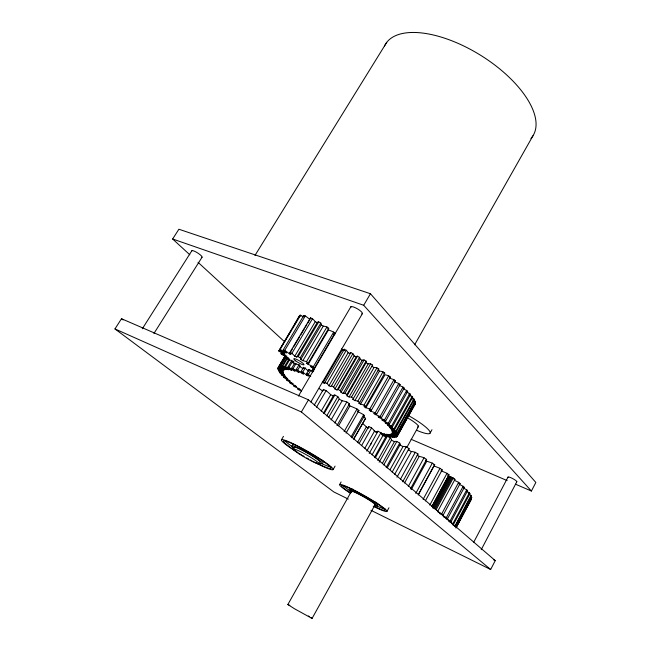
<?xml version="1.0" encoding="UTF-8"?>
<svg xmlns="http://www.w3.org/2000/svg" width="651" height="651" viewBox="0 0 651 651"><rect width="100%" height="100%" fill="white"/><g stroke="black" fill="none" stroke-linecap="round" stroke-linejoin="round"><path stroke-width="0.98" d="M351.532 491.139L287.864 604.519L294.521 608.775L312.065 618.45L374.96 504.973M415.354 402.945L397.558 435.218A18.586 3.035 29.4 0 1 392.154 432.476L392.838 433.273A17.927 2.824 29.4 0 1 397.411 436.056L397.2 436.349A18.472 2.995 29.4 0 1 391.764 433.468L392.236 434.152A17.821 2.791 29.4 0 1 396.605 436.919L415.354 402.945A17.902 3.442 29.3 0 0 414.052 402.139M296.718 357.155L317.192 322.636L315.23 321.724A19.416 4.118 30.9 0 0 312.472 318.721L310.511 317.818L289.907 352.427L291.868 353.371A19.579 3.426 30.7 0 1 294.757 356.211L296.726 356.984A19.66 3.483 30.3 0 1 298.142 356.618L318.73 321.887L320.788 323.099A19.571 4.191 30.9 0 1 321.179 324.979L300.746 359.515L303.13 360.735A19.506 3.426 30.3 0 1 306.458 361.687L308.281 362.957L328.739 328.259L326.948 326.965A19.343 4.118 30.4 0 0 323.555 326.175L321.179 324.979M456.082 527.22L471.715 497.413A25.015 3.483 28.7 0 0 470.803 496.868M317.192 322.636L317.216 322.44A19.497 4.183 30.4 0 1 318.73 321.887M382.585 462.959L394.482 441.565A27.082 4.158 29.1 0 1 396.825 441.476L399.706 443.128A27.017 4.166 29.5 0 1 399.974 444.918L387.182 467.923M337.015 390.112L356.178 357L354.111 355.894A19.066 3.898 30.3 0 0 352.875 353.705L350.84 352.614A19.131 3.939 29.9 0 0 350.083 353.542L348.13 352.752A19.009 3.873 30.4 0 0 346.283 350.271L344.273 349.253L324.947 382.422L326.965 383.472A19.164 3.222 30.3 0 1 328.934 385.783L330.879 386.621A19.286 3.271 29.9 0 1 331.53 385.864L333.581 386.979A19.213 3.247 30.2 0 1 334.94 388.989L336.998 389.941A19.261 3.271 29.8 0 1 338.203 389.51L340.253 390.673A19.253 3.263 30.1 0 1 340.986 392.358L343.126 393.407A19.229 3.255 29.8 0 1 344.875 393.31L346.902 394.506A19.286 3.271 30.1 0 1 346.991 395.849L349.188 396.98A19.188 3.239 29.7 0 1 351.45 397.216L353.436 398.436A19.294 3.279 30 0 1 352.875 399.413L355.104 400.609A19.131 3.222 29.6 0 1 357.855 401.179L359.759 402.399L378.809 369.068L376.929 367.839A18.977 3.873 29.6 0 0 374.105 367.433L354.885 400.642M343.069 393.538L362.257 360.231A19.074 3.914 29.7 0 1 364.088 359.97L366.106 361.159A19.131 3.93 30.1 0 1 366.074 362.688L346.991 395.849M370.956 510.303L490.651 569.495L495.256 560.625L308.476 399.82L121.501 318.721L114.958 328.926L333.784 491.92L348.293 499.089M515.551 484.214L531.403 491.033L535.846 482.472L370.452 293.739L178.895 229.233L172.637 238.998L189.815 254.777M481.227 549.696L516.837 481.74M281.509 362.843L277.92 368.865A17.854 2.783 30.5 0 1 283.209 371.656L282.501 370.834A18.513 2.995 30.5 0 1 277.961 367.97L278.123 367.652A17.959 2.816 30.5 0 1 283.519 370.631L283.022 369.906A18.619 3.027 30.5 0 1 278.612 367.009L285.35 355.706M473.741 542.185L508.016 477.11M455.049 526.513L471.283 496.038L471.015 495.387A25.234 3.54 28.7 0 0 469.094 494.296M457.287 524.38L458.214 522.631M467.076 506.006L468.94 502.507M456.058 526.814L471.715 497.413M456.172 527.416L471.487 498.91L455.969 528.051M466.734 489.812L467.597 490.773L451.037 521.752L450.126 520.865L466.734 489.812A25.666 3.662 28.7 0 0 463.748 488.242M469.355 492.848L469.924 493.661L453.527 524.389L452.909 523.656L469.355 492.848A25.454 3.605 28.7 0 0 466.401 491.236M454.886 526.228L471.015 495.387M441.166 514.233A27.057 3.174 29.1 0 0 443.209 515.014L460.086 483.595L458.646 482.35A26.081 3.792 28.7 0 0 454.764 480.487M463.154 486.297L464.309 487.412L447.595 518.619L446.391 517.578L463.154 486.297A25.877 3.727 28.7 0 0 459.199 484.32M453.251 478.005L454.959 479.364L437.928 510.97L436.17 509.668L453.251 478.005L447.725 475.539M443.209 515.014L441.72 513.834L458.646 482.35M429.782 505.135L447.009 473.318A26.439 3.906 28.8 0 0 440.996 470.828M431.792 506.551L448.978 474.774L447.009 473.318M432.004 506.584L448.596 475.905M432.419 507.87L449.491 476.288M433.33 508.293L450.402 476.695M434.258 508.732L451.33 477.118M452.282 477.549L435.202 509.196L436.17 509.668M423.109 499.39L440.003 468.329L442.2 469.884L425.355 500.904M418.447 494.239L433.826 466.051L434.42 466.214A26.601 3.963 28.8 0 1 440.003 468.329M418.219 494.972L434.713 464.741L432.313 463.121A26.74 4.012 28.8 0 0 427.251 461.404L425.445 460.469M410.488 488.836L426.608 459.419L424.029 457.759A26.862 4.061 28.9 0 0 419.561 456.465L417.104 455.163M411.261 489.568L426.747 461.307M415.777 493.385L432.313 463.121M404.556 482.977L419.163 456.432M408.315 486.403L424.029 457.759M400.422 479.242L415.273 452.315L417.991 453.991L402.684 481.781M386.889 511.499L388.956 507.756M430.108 433.102L431.963 429.725M392.195 472.048L406.167 446.863L408.983 448.539A27.082 4.183 29.4 0 1 408.559 449.743M406.899 447.351L418.691 426.071M394.555 474.595L408.983 448.539M396.98 477.183L411.465 451.468A26.96 4.101 29 0 1 415.273 452.315M386.173 467.434L399.706 443.128M390.104 469.599L403.067 446.48A27.033 4.126 29 0 1 406.167 446.863M379.142 462.21L391.487 440.117A26.927 4.142 29.6 0 0 390.283 437.838L387.386 436.243A27.106 4.175 29.2 0 0 385.831 436.805L374.512 457.327M412.921 399.934A18.016 3.483 29.3 0 1 414.956 401.122L415.118 401.708L397.248 433.712L397.053 433.192A18.155 2.897 29.4 0 0 392.219 430.474L391.113 429.481A18.798 3.109 29.4 0 0 396.264 431.833L414.256 399.633L413.89 398.941A18.13 3.524 29.3 0 0 411.814 397.785M397.053 433.192L414.956 401.122M397.2 436.349L415.086 404.393A17.797 3.393 29.3 0 0 414.467 403.994M383.764 464.904L396.825 441.476M409.748 393.586L410.521 394.473L392.276 427.04L391.454 426.202L409.748 393.586A18.358 3.613 29.3 0 0 406.956 392.203M375.253 457.889L387.386 436.243M412.148 396.426L412.726 397.216L394.604 429.603L393.993 428.871L412.148 396.426A18.244 3.572 29.3 0 0 410.049 395.312M377.686 460.371L390.283 437.838M396.264 431.833L395.857 431.206L413.89 398.941M366.798 451.078L377.987 431.231L380.868 432.752A26.821 4.109 29.7 0 1 382.967 435.486L385.888 437.033M370.468 444.861L371.461 443.095M403.018 387.076L404.181 388.134L385.677 421.01L384.472 420.001L403.018 387.076A18.57 3.703 29.3 0 0 399.104 385.425M369.207 453.487L380.868 432.752M406.696 390.462L407.672 391.438L389.29 424.167L388.273 423.231L406.696 390.462A18.464 3.662 29.3 0 0 403.286 388.891M372.079 454.878L382.967 435.486M339.635 484.58L341.108 481.968M361.574 445.626L371.575 427.935L368.751 426.503L359.246 443.29M398.762 383.48L400.105 384.603L381.478 417.608L380.094 416.526L398.762 383.48A18.667 3.743 29.4 0 0 394.473 381.852M364.633 448.653L374.545 431.084A26.691 4.069 29.8 0 0 371.575 427.935M365.829 407.795L366.188 407.851A18.993 3.174 29.5 0 1 369.792 409.048L371.477 410.228A19.27 3.271 29.8 0 1 369.093 410.081L370.801 411.269L390.331 377.019L388.68 375.814A18.838 3.816 29.5 0 0 385.026 374.764L365.829 407.795L363.999 406.574A19.294 3.279 29.9 0 0 365.797 406.346L384.757 373.064L382.975 371.843A18.912 3.849 29.5 0 0 379.72 371.103L378.15 370.289M357.399 442.713L366.326 426.966A26.536 4.028 29.8 0 0 362.534 423.443M370.801 411.269L371.225 411.375A18.903 3.141 29.5 0 1 375.188 412.864L393.961 379.712L395.466 380.876L376.726 414.003A19.229 3.255 29.7 0 1 373.788 413.475L375.839 414.777A18.814 3.109 29.5 0 1 380.094 416.526M414.638 344.77L532.982 135.758M351.092 436.87L363.665 414.768A26.886 4.24 29.7 0 0 357.48 411.44M333.141 469.517L335.07 466.116M351.914 437.838L364.446 415.802L363.665 414.768M369.792 409.048L388.68 375.814M353.778 438.701L365.602 418.3A26.61 4.158 29.7 0 0 363.754 417.096M353.688 439.27L365.602 418.3M357.855 401.179L376.929 367.839M344.11 431.629L357.041 408.999A27.212 4.345 29.7 0 0 350.669 406.232L348.602 405.109M359.759 402.399A19.302 3.279 29.9 0 1 358.571 403.002L360.499 404.238L379.419 371.119M346.047 433.118L358.937 410.529L357.041 408.999M360.499 404.238L360.792 404.247A19.066 3.198 29.6 0 1 363.99 405.142L382.975 371.843M351.45 397.216L370.606 363.86L372.559 365.081A19.148 3.939 30.1 0 1 371.892 366.261L373.877 367.49M336.974 425.583L349.506 403.742L346.82 401.984A27.545 4.451 29.7 0 0 342.467 400.837L339.147 399.193A27.773 4.516 30.2 0 0 337.836 396.679L334.866 395.019A27.822 4.549 29.7 0 0 333.353 395.727L323.401 413.295M352.875 399.413L372.559 365.081M338.512 425.876L349.929 405.98M344.875 393.31L364.088 359.97M331.107 419.911L342.092 400.837M346.902 394.506L366.106 361.159M349.05 397.061L368.263 363.795A19.034 3.898 29.7 0 1 370.606 363.86M334.769 422.963L346.82 401.984M324.255 413.361L334.866 395.019M338.203 389.51L357.472 356.203L359.515 357.35A19.099 3.922 30.2 0 1 360.117 359.222L362.184 360.385M340.253 390.673L359.515 357.35M326.737 415.899L337.836 396.679M340.986 392.358L360.117 359.222M328.649 417.389L339.147 399.193M331.53 385.864L350.84 352.614M333.581 386.979L352.875 353.705M321.203 411.147L330.716 394.734A27.44 4.411 30.2 0 0 326.118 390.673L323.409 389.42L314.319 405.036M334.94 388.989L354.111 355.894M310.861 401.976L362.42 313.587M324.947 382.422A19.286 3.279 30 0 0 324.849 383.504L323.042 382.772L342.247 349.823A18.952 3.849 30.4 0 0 341.555 348.895M326.965 383.472L346.283 350.271M328.934 385.783L348.13 352.752M316.516 407.192L326.118 390.673M281.484 439.742L283.462 436.357M490.651 569.495L301.38 411.969L308.476 399.82M531.403 491.033L363.706 305.278L370.452 293.739M310.739 376.473A18.944 3.141 30.4 0 0 308.305 374.52L310.844 370.191M333.67 332.116L334.858 333.247L314.571 367.799L313.343 366.716L333.67 332.116A19.172 4.052 30.3 0 0 329.024 330.13L328.462 329.951L308.151 364.422L306.344 363.168A19.823 3.524 30.6 0 0 308.281 362.957M298.443 396.036L350.856 306.767M306.458 361.687L326.948 326.965M299.175 364.527L296.148 369.662L297.637 370.207A18.757 3.076 30.5 0 1 302.08 373.487L303.61 374.048L303.154 373.674A19.196 3.239 30.2 0 1 301.112 371.509L303.643 367.213M301.112 371.509L302.748 372.177L305.286 367.872M302.748 372.177A18.855 3.109 30.4 0 1 306.792 375.342L308.476 376.026L308.078 375.668A19.237 3.255 30.2 0 1 306.54 373.747L309.079 369.426M306.792 375.342L307.801 373.625M294.805 362.957L291.705 368.197L293.04 368.621L296.14 363.372M300.746 359.515A19.733 3.483 30.7 0 0 300.225 357.838L320.788 323.099M302.821 360.719L323.23 326.184M297.637 370.207L300.168 365.927M289.174 358.734L284.56 366.497L285.529 366.676L289.638 359.759M285.529 366.676A18.423 2.962 30.5 0 1 290.769 370.053L291.762 370.232L291.168 369.817A19.001 3.165 30.4 0 1 287.832 367.14L291.949 360.198M294.757 356.211L315.23 321.724M287.832 367.14L288.987 367.441L292.6 361.354M308.696 371.176A19.302 3.361 30.2 0 1 304.993 368.108L303.399 367.612A19.074 3.255 30.6 0 1 303.024 368.523L301.039 367.457A19.131 3.296 30.3 0 1 299.37 365.284L297.214 364.283A19.204 3.296 30.6 0 1 294.903 363.974L292.983 362.753L293.992 361.045M277.961 367.97L285.341 355.536M278.612 367.009L285.732 355.487M282.534 361.118L284.072 358.538M278.986 366.814A18.073 2.856 30.5 0 1 284.438 369.939L284.829 369.744L284.153 369.329A18.724 3.068 30.5 0 1 279.938 366.44L286.025 356.219M279.938 366.44L280.508 366.367L286.611 356.13M292.983 362.753A19.009 3.255 30.3 0 1 293.617 361.834L291.257 360.499A19.367 3.353 30.7 0 1 287.376 359.002L285.838 357.838L286.855 356.121M280.508 366.367A18.195 2.889 30.5 0 1 285.96 369.613L286.554 369.54L285.895 369.117A18.822 3.1 30.4 0 1 281.924 366.269L286.513 358.555M307.866 322.945L309.909 319.511A19.237 4.044 30.9 0 0 305.303 315.93L303.797 315.483L283.25 349.872L284.739 350.384A19.4 3.361 30.7 0 1 289.459 353.867L292.527 348.716M293.552 346.991L299.688 336.689M300.705 334.972L304.286 328.958M305.311 327.241L306.841 324.662M281.924 366.269L282.697 366.318L287.294 358.587M291.868 353.371L312.472 318.721M285.838 357.838A18.952 3.231 30.4 0 1 288.678 358.327L286.513 356.878A19.538 3.41 30.7 0 1 281.688 354.429L280.793 353.501A18.977 3.231 30.5 0 1 285.407 355.348L283.795 354.03A19.693 3.467 30.7 0 1 278.831 351.027L299.761 315.279L300.559 315.198A19.058 3.971 30.8 0 1 303.423 316.915M278.831 351.027L283.502 343.215M284.536 341.482L286.098 338.878M287.132 337.145L291.282 330.212M292.323 328.47L293.878 325.874M294.919 324.141L299.029 316.606M278.742 350.507A19.066 3.255 30.6 0 1 284.365 353.42L283.6 352.451A19.782 3.507 30.6 0 1 279.352 349.392L280.109 349.384L300.559 315.198M284.739 350.384L305.303 315.93M254.972 255.444L386.751 42.323M153.937 333.458L202.054 257.226M142.325 328.771L191.833 250.765M415.086 404.393L414.833 404.743A18.334 3.605 29.3 0 1 414.166 404.426M413.727 405.695L414.166 405.467A17.691 3.361 29.3 0 0 413.588 405.068M396.605 436.919L396.199 437.09A18.358 2.962 29.4 0 1 390.787 434.103L390.388 434.282L391.048 434.673A17.715 2.759 29.4 0 1 395.173 437.399L394.579 437.448A18.244 2.921 29.4 0 1 389.249 434.396L388.655 434.453L389.29 434.844A17.618 2.726 29.5 0 1 393.131 437.496L392.358 437.431A18.13 2.889 29.4 0 1 387.166 434.339L386.393 434.274L386.995 434.665A17.52 2.702 29.5 0 1 390.519 437.212L389.583 437.033A18.016 2.848 29.4 0 1 384.578 433.94L383.626 433.761L384.204 434.144A17.439 2.677 29.5 0 1 387.378 436.569L386.279 436.276A17.902 2.816 29.4 0 1 381.51 433.208L380.412 432.923L380.941 433.297A17.357 2.653 29.6 0 1 383.74 435.568L382.503 435.177A17.789 2.783 29.4 0 1 381.893 434.787M389.526 378.28L389.965 378.361A18.757 3.776 29.4 0 1 393.961 379.712M287.864 604.519L288.645 604.836M289.459 353.867L290.956 354.38L290.655 354.054A19.766 3.515 30.4 0 1 289.907 352.427M172.637 238.998L363.706 305.278M308.151 364.422L308.712 364.625A19.335 3.369 30.2 0 1 313.343 366.716M411.098 439.279L507.153 480.601M306.54 373.747L308.305 374.52M114.958 328.926L301.38 411.969M330.716 394.734L333.418 395.987M342.247 349.823L344.241 350.775M366.326 426.966L368.401 427.976M493.434 559.73L495.256 560.625M374.545 431.084L377.409 432.541M289.158 605.088L289.793 605.406M391.487 440.117L394.425 441.736M399.974 444.918L402.888 446.586M298.142 356.618L300.225 357.838M366.074 362.688L368.108 363.901M313.79 370.134L312.635 368.995A19.782 3.524 30.4 0 0 314.034 369.695M408.323 449.817L411.172 451.501M308.33 615.968L309.192 616.497M310.608 617.392L312.065 618.45M363.99 405.142L365.797 406.346M376.766 431.768L377.246 432.126M375.188 412.864L376.726 414.003M121.501 318.721L123.12 319.958M198.034 262.32L283.958 341.205M277.92 368.865L277.953 369.288A18.399 2.954 30.5 0 0 282.583 372.095L283.486 373.007A17.74 2.75 30.4 0 0 278.368 370.419L278.595 370.948A18.285 2.921 30.5 0 0 283.258 373.674L284.341 374.659A17.642 2.726 30.4 0 0 279.442 372.299L279.865 372.925A18.163 2.881 30.5 0 0 284.511 375.537L285.765 376.595A17.544 2.694 30.4 0 0 281.134 374.488L281.737 375.196A18.049 2.848 30.5 0 0 286.318 377.678L287.718 378.784A17.455 2.669 30.3 0 0 283.397 376.937L284.178 377.735A17.935 2.816 30.5 0 0 288.645 380.054L290.183 381.201A17.374 2.645 30.3 0 0 286.204 379.639L287.148 380.501A17.829 2.775 30.4 0 0 291.461 382.642L293.121 383.821A17.3 2.628 30.2 0 0 289.524 382.544L290.623 383.472A17.723 2.75 30.4 0 0 294.74 385.416L296.498 386.613A17.243 2.612 30.2 0 0 293.316 385.636L294.545 386.613A17.626 2.718 30.4 0 0 298.435 388.346L300.274 389.542A17.186 2.596 30.1 0 0 297.531 388.875L298.882 389.884A17.528 2.694 30.3 0 0 301.559 391.031M356.178 357L356.17 356.805A19.107 3.93 29.8 0 1 357.472 356.203M350.889 307.565A6.722 1.636 30.4 0 1 357.464 308.851A6.722 1.636 30.4 0 1 361.671 313.92M508.171 477.492A4.988 0.863 28.1 0 1 512.646 478.558A4.988 0.863 28.1 0 1 516.552 481.895M191.793 250.895A6.046 1.245 32.3 0 1 198.164 253.288A6.046 1.245 32.3 0 1 201.582 257.381M384.513 45.977A86.811 40.606 31.9 0 1 481.838 56.043A86.811 40.606 31.9 0 1 530.931 138.46M350.702 493.141A25.047 2.344 29.5 0 1 347.528 487.306A25.047 2.344 29.5 0 1 380.55 506.006A25.047 2.344 29.5 0 1 373.983 506.323M377.564 503.654A16.242 1.546 29.5 0 1 377.849 504.728M350.254 489.292A16.242 1.546 29.5 0 1 351.686 488.836M352.484 489.129A16.242 1.546 29.5 0 1 353.403 489.495M375.586 502.043A16.242 1.546 29.5 0 1 377.051 503.19M385.319 509.106A25.039 2.384 29.5 0 1 376.644 505.86M351.475 491.774A25.039 2.384 29.5 0 1 342.841 485.345M351.109 492.099A16.242 1.522 29.5 0 1 354.494 491.733A16.242 1.522 29.5 0 1 373.137 502.287A16.242 1.522 29.5 0 1 374.626 505.412M351.784 491.961A13.606 1.269 29.5 0 1 363.51 496.705A13.606 1.269 29.5 0 1 374.602 504.794M350.075 493.01A27.212 2.547 29.5 0 1 346.373 486.46A27.212 2.547 29.5 0 1 382.707 507.17A27.212 2.547 29.5 0 1 373.194 506.177M296.864 451.737A27.456 2.824 29.9 0 1 289.068 442.289A27.456 2.824 29.9 0 1 326.712 463.837A27.456 2.824 29.9 0 1 315.784 462.568M321.936 460.086A17.797 1.863 29.9 0 1 323.368 462.21M292.917 444.999A17.797 1.863 29.9 0 1 294.968 444.649M331.058 467.068A27.44 2.873 29.9 0 1 320.992 463.243M293.577 447.554A27.44 2.873 29.9 0 1 284.731 440.556M293.642 448.034A17.805 1.831 29.9 0 1 298.191 447.904A17.805 1.831 29.9 0 1 318.494 459.671A17.805 1.831 29.9 0 1 319.226 462.861M294.577 447.945A14.908 1.538 29.9 0 1 306.735 452.697A14.908 1.538 29.9 0 1 320.08 462.251M298.125 452.819A29.824 3.068 29.9 0 1 286.765 440.914A29.824 3.068 29.9 0 1 328.405 464.627A29.824 3.068 29.9 0 1 315.377 462.641M314.539 462.202A29.824 3.068 29.9 0 1 312.838 461.299M311.975 460.835A29.824 3.068 29.9 0 1 310.234 459.883M308.484 458.906A29.824 3.068 29.9 0 1 306.719 457.913M304.09 456.4A29.824 3.068 29.9 0 1 302.357 455.375M301.494 454.862A29.824 3.068 29.9 0 1 298.955 453.332M407.575 417.901A13.354 2.368 29.3 0 1 417.494 426.983M408.307 415.501A26.715 4.736 29.3 0 1 429.79 431.426A26.715 4.736 29.3 0 1 416.803 430.335M471.698 497.901A26.048 3.776 28.7 0 1 470.779 497.47M464.309 487.412A26.724 4.004 28.8 0 1 462.812 486.858M469.924 493.661A26.414 3.898 28.7 0 1 468.199 492.921M467.597 490.773A26.585 3.955 28.8 0 1 466.8 490.463M460.086 483.595A26.854 4.052 28.9 0 1 458.735 483.156M448.978 474.774A27.041 4.126 29 0 1 447.969 474.587M442.2 469.884A27.098 4.158 29.1 0 1 441.817 469.859M454.959 479.364A26.96 4.093 29 0 1 453.771 479.046M434.713 464.741A27.13 4.175 29.2 0 1 433.761 464.806M426.608 459.419A27.139 4.183 29.3 0 1 425.99 459.687M452.795 524.836A25.413 2.775 28.9 0 1 454.723 525.943M453.527 524.389A26.61 3.052 29 0 1 451.818 523.607M448.954 521.484A25.633 2.824 28.9 0 1 452.909 523.656M451.037 521.752A26.781 3.1 29 0 1 448.596 520.678M446.147 518.741A25.853 2.873 28.9 0 1 450.126 520.865M447.595 518.619A26.927 3.141 29 0 1 443.697 516.967M442.436 515.535A26.064 2.921 28.9 0 1 446.391 517.578M440.426 513.932A27.057 3.174 29.1 0 1 439.661 513.615M437.846 511.898A26.268 2.97 29 0 1 441.72 513.834M417.991 453.991A27.122 4.183 29.3 0 1 417.543 454.569M377.238 432.248A27.114 4.183 29.3 0 1 377.987 431.231M368.816 427.967A27.09 4.183 29.4 0 1 368.751 426.503M378.809 369.068A19.148 3.947 30 0 1 378.011 369.784M344.078 350.498A19.139 3.939 30 0 1 344.273 349.253M322.294 381.909A19.099 3.198 30.3 0 1 323.042 382.772M385.677 421.01A19.123 3.222 29.6 0 1 381.779 419.781L383.585 421.034A18.61 3.043 29.4 0 1 388.273 423.231M404.181 388.134A18.977 3.873 29.6 0 1 403.327 387.972M391.454 426.202A18.497 3.003 29.4 0 0 386.645 423.825L384.985 422.613A19.058 3.198 29.6 0 0 389.29 424.167M392.276 427.04A18.977 3.165 29.5 0 1 387.622 425.193L389.111 426.34A18.383 2.97 29.4 0 1 393.993 428.871M410.521 394.473A18.83 3.808 29.5 0 1 410 394.319M409.455 394.14A18.83 3.808 29.5 0 1 408.885 393.953M407.672 391.438A18.912 3.841 29.5 0 1 406.696 391.186M384.472 420.001A18.708 3.076 29.4 0 0 379.972 418.007L378.036 416.721A19.188 3.239 29.7 0 0 381.478 417.608M394.604 429.603A18.887 3.141 29.5 0 1 389.672 427.487L390.974 428.561A18.269 2.929 29.4 0 1 395.857 431.206M412.726 397.216A18.741 3.776 29.4 0 1 412.156 397.02M411.57 396.809A18.741 3.776 29.4 0 1 410.968 396.581M395.466 380.876A19.082 3.914 29.7 0 1 394.872 380.908M400.105 384.603A19.034 3.898 29.7 0 1 399.364 384.529M390.331 377.019A19.115 3.93 29.8 0 1 389.607 377.173M384.757 373.064A19.139 3.939 29.9 0 1 383.781 373.471M293.04 368.621A18.651 3.035 30.5 0 1 297.8 371.973L299.167 372.413L298.663 372.022A19.139 3.214 30.3 0 1 296.148 369.662M288.987 367.441A18.537 3.003 30.5 0 1 294.024 370.826L295.212 371.143L294.651 370.728A19.074 3.19 30.3 0 1 291.705 368.197M284.56 366.497A18.912 3.133 30.4 0 0 288.238 369.28L288.873 369.703L288.067 369.646A18.309 2.929 30.5 0 0 282.697 366.318M397.566 434.811A18.041 2.856 29.4 0 0 392.838 432.044L391.935 431.149A18.692 3.068 29.4 0 0 397.248 433.712M415.305 403.417A18.448 3.654 29.3 0 1 414.654 403.115M415.118 401.708A18.553 3.694 29.3 0 1 413.841 401.162M414.256 399.633A18.651 3.735 29.4 0 1 413.035 399.153M376.603 432.614A17.691 2.75 29.4 0 1 376.075 432.24M375.562 431.873A17.691 2.75 29.4 0 1 374.122 430.816M358.937 410.529A28.099 4.638 30 0 1 357.806 410.285M364.446 415.802A28.042 4.614 29.8 0 1 363.592 415.452M319.332 388.68A27.073 4.288 30.2 0 1 322.741 391.088M323.832 390.323A27.993 4.606 29.9 0 1 323.409 389.42M349.506 403.742A28.001 4.598 30.1 0 1 348.733 404.206M283.25 349.872A19.815 3.524 30.5 0 0 286.017 352.451L286.562 352.875L285.789 352.883A19.213 3.304 30.7 0 0 280.109 349.384M309.111 370.248A18.993 3.239 30.5 0 0 308.786 369.914L308.379 369.556L309.559 369.833A19.481 3.418 30.2 0 0 312.675 371.99M313.562 371.648A18.985 3.239 30.4 0 0 312.472 370.818L311.853 370.386L312.268 370.159A19.66 3.483 30.3 0 0 313.692 371.005M314.653 369.117A19.172 3.312 30.3 0 0 312.472 367.945L310.551 366.529A19.847 3.54 30.5 0 0 314.571 367.799M333.369 333.987A19.017 3.979 30.4 0 1 334.817 334.76M334.858 333.247A19.676 4.248 30.6 0 1 334.427 333.182M328.739 328.259A19.66 4.231 30.8 0 1 327.673 328.665M304.416 316.207A19.644 4.24 30.7 0 1 303.797 315.483M310.69 318.746A19.603 4.223 30.5 0 1 310.511 317.818M300.868 316.166A19.62 4.215 30.8 0 1 300.306 315.719M298.89 453.714A14.916 1.505 29.9 0 0 319.21 463.96A14.916 1.505 29.9 0 0 300.811 451.81A14.916 1.505 29.9 0 0 298.89 453.714M295.733 360.89A5.908 1.025 30.5 0 0 303.984 364.788A5.908 1.025 30.5 0 0 297.051 359.596A5.908 1.025 30.5 0 0 295.733 360.89"/></g></svg>
